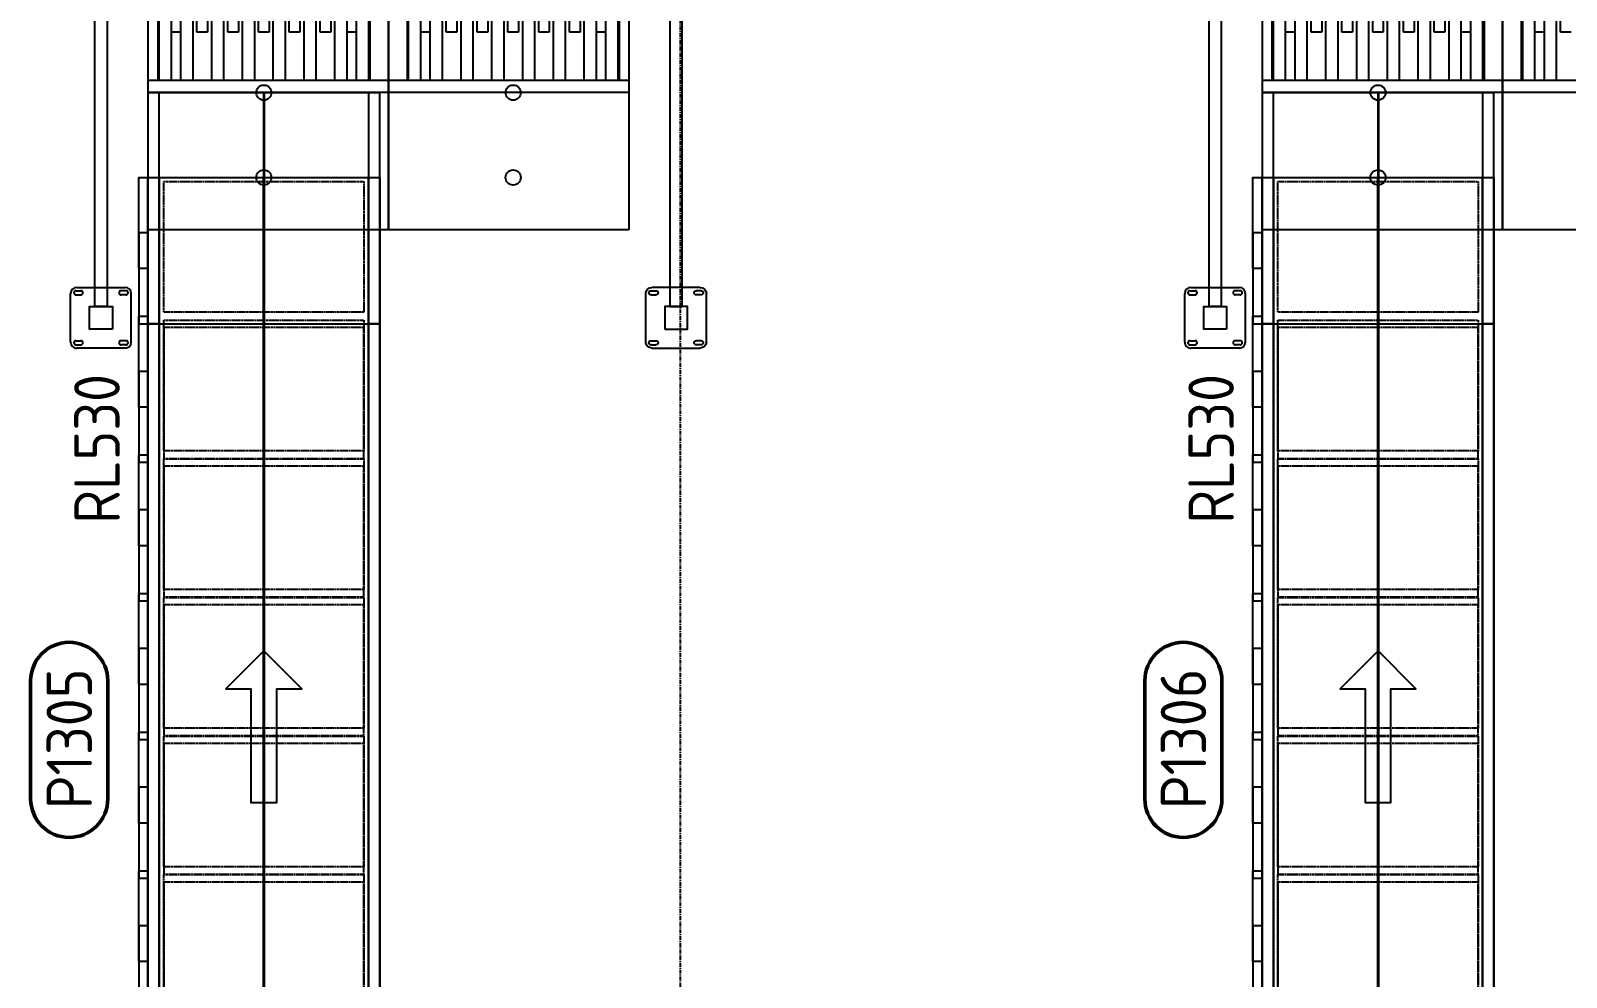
# Model space of a CAD drawing. Header units: millimetres. Extents: x -677815 to 476396, y -125373 to 39000.
# Drawn here: x 162936 to 168001, y -34952 to -31830 of the extents above; entities that cross this region are included whole.
import ezdxf
from ezdxf.enums import TextEntityAlignment as Align

# ---------------------------------------------------------------- set-up
doc = ezdxf.new("R2010")
doc.units = ezdxf.units.MM
for name, pattern in [('Xref building Toll$0$Grid Line', [22.225, 12.7, -3.175, 3.175, -3.175]), ('Xref Conv RP GTP Product In$0$AM_ISO02W050', [7.5, 6, -1.5]), ('Xref Conv RP GTP Product Out$0$AM_ISO02W050', [7.5, 6, -1.5])]:
    doc.linetypes.add(name, pattern=pattern)
for name, color, linetype, lineweight in [('AM_BOR', 4, 'Continuous', 25), ('Xref Conv RP GTP Product In$0$Cont 2.5', 7, 'Continuous', 50), ('Xref Conv RP GTP Product In$0$Conv- Product In', 3, 'Continuous', 25), ('Xref Conv RP GTP Product In$0$Conveyor Centreline', 2, 'Continuous', 35), ('Xref Conv RP GTP Product In$0$Hidden', 9, 'Xref Conv RP GTP Product In$0$AM_ISO02W050', 25), ('Xref Conv RP GTP Product In$0$TEXT', 40, 'Continuous', 35), ('Xref Conv RP GTP Product Out$0$Conv- Product Out', 6, 'Continuous', 25), ('Xref Conv RP GTP Product Out$0$Conveyor Centreline', 2, 'Continuous', 35), ('Xref Conv RP GTP Product Out$0$Hidden', 9, 'Xref Conv RP GTP Product Out$0$AM_ISO02W050', 25)]:
    doc.layers.add(name, color=color, linetype=linetype, lineweight=lineweight)
for name, color, linetype in [('Xref building Toll$0$S-GRID', 8, 'Continuous'), ('Xref Conv RP GTP Product In$0$B', 4, 'Continuous'), ('Xref Conv RP GTP Product In$0$Height Text', 3, 'Continuous'), ('Xref Conv RP GTP Product In$0$P Number', 7, 'Continuous'), ('Xref Rapid Pick$0$RCD_DETAILS', 55, 'Continuous')]:
    doc.layers.add(name, color=color, linetype=linetype)
doc.styles.add('Xref Conv RP GTP Product In$0$STANDARD', font='ISOCP.SHX')

# ---------------------------------------------------------------- blocks, each defined once
blk = doc.blocks.new('*U90')
for p, q in [((0, 382.5), (0, -382.5)), ((762, 382.5), (762, -382.5))]:
    blk.add_line(p, q)
for points in [[(762, 382.5), (462, 382.5), (462, 412.5), (762, 412.5)], [(0, 382.5), (762, 382.5), (762, 345), (0, 345)], [(0, -345), (762, -345), (762, -382.5), (0, -382.5)]]:
    blk.add_lwpolyline(points, close=True)
at = {"layer": 'Xref Conv RP GTP Product Out$0$Conveyor Centreline'}
blk.add_lwpolyline([(0, 0), (762, 0)], dxfattribs=at)
at = {"layer": 'Xref Conv RP GTP Product Out$0$Hidden'}
blk.add_line((0, 215.5), (0, -215.5), dxfattribs=at)
blk = doc.blocks.new('*U95')
blk.add_line((0, 382.5), (0, -382.5))
for points in [[(-2286, 382.5), (-1986, 382.5), (-1986, 412.5), (-2286, 412.5)], [(-1828.8, 382.5), (-1528.8, 382.5), (-1528.8, 412.5), (-1828.8, 412.5)], [(-1371.6, 382.5), (-1071.6, 382.5), (-1071.6, 412.5), (-1371.6, 412.5)], [(-914.4, 382.5), (-614.4, 382.5), (-614.4, 412.5), (-914.4, 412.5)], [(-457.2, 382.5), (-157.2, 382.5), (-157.2, 412.5), (-457.2, 412.5)], [(0, 382.5), (-3657.6, 382.5), (-3657.6, 345), (0, 345)], [(0, -345), (-3657.6, -345), (-3657.6, -382.5), (0, -382.5)]]:
    blk.add_lwpolyline(points, close=True)
at = {"layer": 'Xref Conv RP GTP Product Out$0$Conveyor Centreline'}
blk.add_lwpolyline([(0, 0), (-3657.6, 0)], dxfattribs=at)
at = {"layer": 'Xref Conv RP GTP Product Out$0$Hidden'}
for points in [[(-1841.9, 330), (-2272.9, 330), (-2272.9, -330), (-1841.9, -330)], [(-1384.7, 330), (-1815.7, 330), (-1815.7, -330), (-1384.7, -330)], [(-927.5, 330), (-1358.5, 330), (-1358.5, -330), (-927.5, -330)], [(-470.3, 330), (-901.3, 330), (-901.3, -330), (-470.3, -330)], [(-13.1, 330), (-444.1, 330), (-444.1, -330), (-13.1, -330)]]:
    blk.add_lwpolyline(points, close=True, dxfattribs=at)
blk = doc.blocks.new('Xref Conv RP GTP Product Out$0$Conv RP GTP Product Out')
at = {"layer": 'Xref Conv RP GTP Product Out$0$Conv- Product Out', "xscale": -1, "rotation": 90}
blk.add_blockref('*U90', (0, 0), dxfattribs=at)
at = {"layer": 'Xref Conv RP GTP Product Out$0$Conv- Product Out', "rotation": 90}
blk.add_blockref('*U95', (0, -762), dxfattribs=at)
blk = doc.blocks.new('*U94')
for p, q in [((0, 382.5), (0, -382.5)), ((762, 382.5), (762, -382.5))]:
    blk.add_line(p, q)
for points in [[(762, 382.5), (462, 382.5), (462, 412.5), (762, 412.5)], [(0, 382.5), (762, 382.5), (762, 345), (0, 345)], [(0, -345), (762, -345), (762, -382.5), (0, -382.5)]]:
    blk.add_lwpolyline(points, close=True)
at = {"layer": 'Xref Conv RP GTP Product Out$0$Conveyor Centreline'}
blk.add_lwpolyline([(0, 0), (762, 0)], dxfattribs=at)
at = {"layer": 'Xref Conv RP GTP Product Out$0$Hidden'}
blk.add_line((0, 215.5), (0, -215.5), dxfattribs=at)
blk = doc.blocks.new('Xref Conv RP GTP Product Out')
at = {"layer": 'Xref Conv RP GTP Product Out$0$Conv- Product Out', "xscale": -1, "rotation": 90}
blk.add_blockref('*U94', (163704.8, -32034.2), dxfattribs=at)
at = {"layer": 'Xref Conv RP GTP Product Out$0$Conv- Product Out'}
blk.add_blockref('Xref Conv RP GTP Product Out$0$Conv RP GTP Product Out', (167379.8, -32034.2), dxfattribs=at)
at = {"layer": 'Xref Conv RP GTP Product Out$0$Conv- Product Out', "rotation": 90}
blk.add_blockref('*U95', (163704.8, -32796.2), dxfattribs=at)
blk = doc.blocks.new('*U113')
blk.add_line((-3657.6, 382.5), (-3657.6, -382.5))
blk.add_line((-3657.6, 382.5), (-3657.6, -382.5))
for points in [[(-3657.6, 382.5), (-3357.6, 382.5), (-3357.6, 412.5), (-3657.6, 412.5)], [(-3200.4, 382.5), (-2900.4, 382.5), (-2900.4, 412.5), (-3200.4, 412.5)], [(-2743.2, 382.5), (-2443.2, 382.5), (-2443.2, 412.5), (-2743.2, 412.5)], [(-2286, 382.5), (-1986, 382.5), (-1986, 412.5), (-2286, 412.5)], [(-1828.8, 382.5), (-1528.8, 382.5), (-1528.8, 412.5), (-1828.8, 412.5)], [(-1371.6, 382.5), (-1071.6, 382.5), (-1071.6, 412.5), (-1371.6, 412.5)], [(0, 382.5), (-3657.6, 382.5), (-3657.6, 345), (0, 345)], [(0, -345), (-3657.6, -345), (-3657.6, -382.5), (0, -382.5)]]:
    blk.add_lwpolyline(points, close=True)
at = {"layer": 'Xref Conv RP GTP Product In$0$Conveyor Centreline'}
blk.add_lwpolyline([(0, 0), (-3657.6, 0)], dxfattribs=at)
at = {"layer": 'Xref Conv RP GTP Product In$0$Hidden'}
for points in [[(-3213.5, 330), (-3644.5, 330), (-3644.5, -330), (-3213.5, -330)], [(-2756.3, 330), (-3187.3, 330), (-3187.3, -330), (-2756.3, -330)], [(-2299.1, 330), (-2730.1, 330), (-2730.1, -330), (-2299.1, -330)], [(-1841.9, 330), (-2272.9, 330), (-2272.9, -330), (-1841.9, -330)], [(-1384.7, 330), (-1815.7, 330), (-1815.7, -330), (-1384.7, -330)], [(-927.5, 330), (-1358.5, 330), (-1358.5, -330), (-927.5, -330)]]:
    blk.add_lwpolyline(points, close=True, dxfattribs=at)
blk = doc.blocks.new('*U104')
at = {"color": 0, "linetype": 'Continuous'}
blk.add_lwpolyline([(0, 0), (125, 125), (125, 42.5), (500, 42.5), (500, -42.5), (125, -42.5), (125, -125)], close=True, dxfattribs=at)
blk = doc.blocks.new('Xref Conv RP GTP Product In$0$Conv RP GTP Product In')
at = {"layer": 'Xref Conv RP GTP Product In$0$Conv- Product In', "xscale": -1, "rotation": 90}
for name, p in [('*U113', (3, -3657.6)), ('*U104', (3, -1561.3))]:
    blk.add_blockref(name, p, dxfattribs=at)
blk = doc.blocks.new('Xref Conv RP GTP Product In$0$PNO')
at = {"layer": 'Xref Conv RP GTP Product In$0$Cont 2.5', "lineweight": 50}
blk.add_lwpolyline([(-3.96, 2.55), (3.82, 2.55, -1), (3.82, -2.54), (-3.96, -2.54, -1)], format="xyb", close=True, dxfattribs=at)
at = {"layer": 'Xref Conv RP GTP Product In$0$TEXT', "color": 7, "style": 'Xref Conv RP GTP Product In$0$STANDARD'}
blk.add_attdef('PNO', text='', height=3, dxfattribs=at).set_placement((0, 0), align=Align.MIDDLE_CENTER)
blk = doc.blocks.new('Xref Conv RP GTP Product In')
at = {"layer": 'Xref Conv RP GTP Product In$0$B'}
blk.add_blockref('Xref Conv RP GTP Product In$0$Conv RP GTP Product In', (167376.8, -32314.2), dxfattribs=at)
at = {"layer": 'Xref Conv RP GTP Product In$0$Conv- Product In', "xscale": -1, "rotation": 90}
for name, p in [('*U113', (163704.8, -35971.8)), ('*U104', (163704.8, -33875.5))]:
    blk.add_blockref(name, p, dxfattribs=at)
at = {"layer": 'Xref Conv RP GTP Product In$0$P Number', "xscale": 50, "yscale": 50, "zscale": 50, "rotation": 90}
for p, values in [((163063.1, -34165.3, -1036.3), {'PNO': 'P1305'}), ((166738.1, -34165.3, -1036.3), {'PNO': 'P1306'})]:
    blk.add_blockref('Xref Conv RP GTP Product In$0$PNO', p, dxfattribs=at).add_auto_attribs(values)
at = {"layer": 'Xref Conv RP GTP Product In$0$Height Text', "char_height": 150, "attachment_point": 1, "rotation": 90, "style": 'Xref Conv RP GTP Product In$0$STANDARD'}
for insert in [(163079.4, -33455.6), (166754.4, -33455.6)]:
    blk.add_mtext_dynamic_manual_height_columns('RL530', width=1113.433, gutter_width=11.4, heights=[0], dxfattribs=dict(at, insert=insert))
blk = doc.blocks.new('Xref building Toll$0$Toll Grids')
at = {"layer": 'Xref building Toll$0$S-GRID', "linetype": 'Xref building Toll$0$Grid Line'}
blk.add_line((165079, -125373.3), (165079, 36031.5), dxfattribs=at)
blk = doc.blocks.new('Xref building Toll')
blk.add_blockref('Xref building Toll$0$Toll Grids', (0, 0))
blk = doc.blocks.new('*U781')
for p, q in [((-89.5, 82.5), (-89.5, 66.5)), ((-75.5, 82.5), (-75.5, 66.5)), ((75.5, 82.5), (75.5, 66.5)), ((89.5, 82.5), (89.5, 66.5)), ((1785.5, 82.5), (1785.5, 66.5)), ((1799.5, 82.5), (1799.5, 66.5)), ((1950.5, 82.5), (1950.5, 66.5)), ((1964.5, 82.5), (1964.5, 66.5)), ((-89.5, -82.5), (-89.5, -66.5)), ((-75.5, -82.5), (-75.5, -66.5)), ((75.5, -82.5), (75.5, -66.5)), ((89.5, -82.5), (89.5, -66.5)), ((1785.5, -82.5), (1785.5, -66.5)), ((1799.5, -82.5), (1799.5, -66.5)), ((1950.5, -82.5), (1950.5, -66.5)), ((1964.5, -82.5), (1964.5, -66.5))]:
    blk.add_line(p, q)
for points in [[(-100, 80), (-100, -80)], [(-80, 100), (80, 100)], [(100, -80), (100, 80)], [(1775, -80), (1775, 80)], [(1955, 100), (1795, 100)], [(1975, 80), (1975, -80)], [(-80, -100), (80, -100)], [(1955, -100), (1795, -100)]]:
    blk.add_lwpolyline(points)
for points in [[(-37.5, 37.5), (-37.5, -37.5), (37.5, -37.5), (37.5, 37.5)], [(1837.5, -20), (37.5, -20), (37.5, 20), (1837.5, 20)], [(1912.5, 37.5), (1912.5, -37.5), (1837.5, -37.5), (1837.5, 37.5)]]:
    blk.add_lwpolyline(points, close=True)
for centre, radius, start, end in [((-80, 80), 20, 90, 180), ((-82.5, 82.5), 7, 0, 180), ((-82.5, 66.5), 7, 180, 0), ((82.5, 82.5), 7, 0, 180), ((82.5, 66.5), 7, 180, 0), ((80, 80), 20, 0, 90), ((1795, 80), 20, 90, 180), ((1792.5, 82.5), 7, 0, 180), ((1792.5, 66.5), 7, 180, 0), ((1957.5, 82.5), 7, 0, 180), ((1957.5, 66.5), 7, 180, 0), ((1955, 80), 20, 0, 90), ((-80, -80), 20, 180, 270), ((-82.5, -66.5), 7, 0, 180), ((-82.5, -82.5), 7, 180, 0), ((82.5, -66.5), 7, 0, 180), ((82.5, -82.5), 7, 180, 0), ((80, -80), 20, 270, 0), ((1795, -80), 20, 180, 270), ((1792.5, -66.5), 7, 0, 180), ((1792.5, -82.5), 7, 180, 0), ((1957.5, -66.5), 7, 0, 180), ((1957.5, -82.5), 7, 180, 0), ((1955, -80), 20, 270, 0)]:
    blk.add_arc(centre, radius, start, end)
blk = doc.blocks.new('Xref Rapid Pick$0$CN0309070304360-opposite')
for p, q in [((-31.19, 32.05), (-31.19, 83.14)), ((-31.19, 83.14), (0, 83.14)), ((0, 83.14), (0, 32.05)), ((0, 32.05), (0, 83.14)), ((0, 83.14), (31.19, 83.14)), ((31.19, 83.14), (31.19, 32.05))]:
    blk.add_line(p, q)
for centre in [(-16.19, 76.35), (16.19, 76.35), (-16.19, 65.33), (16.19, 65.33)]:
    blk.add_circle(centre, 0.984)
at = {"layer": 'Xref Rapid Pick$0$RCD_DETAILS', "color": 55, "linetype": 'Continuous'}
for p, q in [((-31.19, 65.33), (0, 65.33)), ((0, 65.33), (31.19, 65.33)), ((-31.19, 63.76), (0, 63.76)), ((-29.97, 32.05), (-29.97, 63.76)), ((-29.81, 63.76), (-29.81, 36.14)), ((-28.2, 36.14), (-28.2, 63.76)), ((-27, 63.76), (-27, 36.14)), ((-25.38, 36.14), (-25.38, 63.76)), ((-23, 63.76), (-23, 36.14)), ((-21.38, 36.14), (-21.38, 63.76)), ((-19, 63.76), (-19, 36.14)), ((-17.38, 36.14), (-17.38, 63.76)), ((-15, 63.76), (-15, 36.14)), ((-13.38, 36.14), (-13.38, 63.76)), ((-11, 63.76), (-11, 36.14)), ((-9.38, 36.14), (-9.38, 63.76)), ((-7, 63.76), (-7, 36.14)), ((-5.38, 36.14), (-5.38, 63.76)), ((-4.18, 63.76), (-4.18, 36.14)), ((-2.57, 36.14), (-2.57, 63.76)), ((-2.41, 32.05), (-2.41, 63.76)), ((0, 63.76), (31.19, 63.76)), ((2.41, 32.05), (2.41, 63.76)), ((2.57, 63.76), (2.57, 36.14)), ((4.18, 36.14), (4.18, 63.76)), ((5.38, 63.76), (5.38, 36.14)), ((7, 36.14), (7, 63.76)), ((9.38, 63.76), (9.38, 36.14)), ((11, 36.14), (11, 63.76)), ((13.38, 63.76), (13.38, 36.14)), ((15, 36.14), (15, 63.76)), ((17.38, 63.76), (17.38, 36.14)), ((19, 36.14), (19, 63.76)), ((21.38, 63.76), (21.38, 36.14)), ((23, 36.14), (23, 63.76)), ((25.38, 63.76), (25.38, 36.14)), ((27, 36.14), (27, 63.76)), ((28.2, 63.76), (28.2, 36.14)), ((29.81, 36.14), (29.81, 63.76)), ((29.97, 32.05), (29.97, 63.76)), ((-28.2, 57.49), (-27, 57.49)), ((-24.88, 57.5), (-23.5, 57.5)), ((-24.88, 55.13), (-24.88, 57.5)), ((-23.5, 57.5), (-23.5, 55.13)), ((-20.88, 57.5), (-19.5, 57.5)), ((-20.88, 55.13), (-20.88, 57.5)), ((-19.5, 57.5), (-19.5, 55.13)), ((-16.88, 57.5), (-15.5, 57.5)), ((-16.88, 55.13), (-16.88, 57.5)), ((-15.5, 57.5), (-15.5, 55.13)), ((-12.88, 57.5), (-11.5, 57.5)), ((-12.88, 55.13), (-12.88, 57.5)), ((-11.5, 57.5), (-11.5, 55.13)), ((-8.88, 57.5), (-7.5, 57.5)), ((-8.88, 55.13), (-8.88, 57.5)), ((-7.5, 57.5), (-7.5, 55.13)), ((-5.38, 57.49), (-4.18, 57.49)), ((4.18, 57.49), (5.38, 57.49)), ((7.5, 57.5), (8.88, 57.5)), ((7.5, 55.13), (7.5, 57.5)), ((8.88, 57.5), (8.88, 55.13)), ((11.5, 57.5), (12.88, 57.5)), ((11.5, 55.13), (11.5, 57.5)), ((12.88, 57.5), (12.88, 55.13)), ((15.5, 57.5), (16.88, 57.5)), ((15.5, 55.13), (15.5, 57.5)), ((16.88, 57.5), (16.88, 55.13)), ((19.5, 57.5), (20.88, 57.5)), ((19.5, 55.13), (19.5, 57.5)), ((20.88, 57.5), (20.88, 55.13)), ((23.5, 57.5), (24.88, 57.5)), ((23.5, 55.13), (23.5, 57.5)), ((24.88, 57.5), (24.88, 55.13)), ((27, 57.49), (28.2, 57.49))]:
    blk.add_line(p, q, dxfattribs=at)
at = {"yscale": 0.03937007874015747, "zscale": 0.03937007874015747}
for p, xscale, rotation in [((-37.34, 20.75, -0.52), -0.03937007874015747, 270), ((37.34, 20.75, -0.52), 0.03937007874015747, 90)]:
    blk.add_blockref('*U781', p, dxfattribs=dict(at, xscale=xscale, rotation=rotation))
blk = doc.blocks.new('Xref Rapid Pick$0$CN0309070304360')
for p, q in [((-31.19, 83.14), (0, 83.14)), ((0, 83.14), (0, 32.05)), ((0, 32.05), (0, 83.14)), ((0, 83.14), (31.19, 83.14)), ((31.19, 83.14), (31.19, 32.05))]:
    blk.add_line(p, q)
for centre in [(16.19, 76.35), (16.19, 65.33)]:
    blk.add_circle(centre, 0.984)
at = {"layer": 'Xref Rapid Pick$0$RCD_DETAILS', "color": 55, "linetype": 'Continuous'}
for p, q in [((-31.19, 65.33), (0, 65.33)), ((0, 65.33), (31.19, 65.33)), ((-31.19, 63.76), (0, 63.76)), ((-7, 63.76), (-7, 36.14)), ((-5.38, 36.14), (-5.38, 63.76)), ((-4.18, 63.76), (-4.18, 36.14)), ((-2.57, 36.14), (-2.57, 63.76)), ((-2.41, 32.05), (-2.41, 63.76)), ((0, 63.76), (31.19, 63.76)), ((2.41, 32.05), (2.41, 63.76)), ((2.57, 63.76), (2.57, 36.14)), ((4.18, 36.14), (4.18, 63.76)), ((5.38, 63.76), (5.38, 36.14)), ((7, 36.14), (7, 63.76)), ((9.38, 63.76), (9.38, 36.14)), ((11, 36.14), (11, 63.76)), ((13.38, 63.76), (13.38, 36.14)), ((15, 36.14), (15, 63.76)), ((17.38, 63.76), (17.38, 36.14)), ((19, 36.14), (19, 63.76)), ((21.38, 63.76), (21.38, 36.14)), ((23, 36.14), (23, 63.76)), ((25.38, 63.76), (25.38, 36.14)), ((27, 36.14), (27, 63.76)), ((28.2, 63.76), (28.2, 36.14)), ((29.81, 36.14), (29.81, 63.76)), ((29.97, 32.05), (29.97, 63.76)), ((-8.88, 57.5), (-7.5, 57.5)), ((-7.5, 57.5), (-7.5, 55.13)), ((-5.38, 57.49), (-4.18, 57.49)), ((4.18, 57.49), (5.38, 57.49)), ((7.5, 57.5), (8.88, 57.5)), ((7.5, 55.13), (7.5, 57.5)), ((8.88, 57.5), (8.88, 55.13)), ((11.5, 57.5), (12.88, 57.5)), ((11.5, 55.13), (11.5, 57.5)), ((12.88, 57.5), (12.88, 55.13)), ((15.5, 57.5), (16.88, 57.5)), ((15.5, 55.13), (15.5, 57.5)), ((16.88, 57.5), (16.88, 55.13)), ((19.5, 57.5), (20.88, 57.5)), ((19.5, 55.13), (19.5, 57.5)), ((20.88, 57.5), (20.88, 55.13)), ((23.5, 57.5), (24.88, 57.5)), ((23.5, 55.13), (23.5, 57.5)), ((24.88, 57.5), (24.88, 55.13)), ((27, 57.49), (28.2, 57.49))]:
    blk.add_line(p, q, dxfattribs=at)
at = {"xscale": 0.03937007874015747, "yscale": 0.03937007874015747, "zscale": 0.03937007874015747, "rotation": 90}
blk.add_blockref('*U781', (37.34, 20.75, -0.52), dxfattribs=at)
blk = doc.blocks.new('Xref Rapid Pick')
at = {"xscale": 25.4, "yscale": 25.4, "zscale": 25.4, "rotation": 180}
for name, p in [('Xref Rapid Pick$0$CN0309070304360-opposite', (164116, -30374.8)), ('Xref Rapid Pick$0$CN0309070304360', (167791, -30374.8))]:
    blk.add_blockref(name, p, dxfattribs=at)

msp = doc.modelspace()

# ---------------------------------------------------------------- block references
at = {"layer": 'AM_BOR'}
for name in ['Xref building Toll', 'Xref Conv RP GTP Product Out', 'Xref Conv RP GTP Product In']:
    msp.add_blockref(name, (0, 0), dxfattribs=at)

# ---------------------------------------------------------------- next in the draw order: block references
msp.add_blockref('Xref Rapid Pick', (0, 0), dxfattribs=at)

doc.saveas('drawing.dxf')
